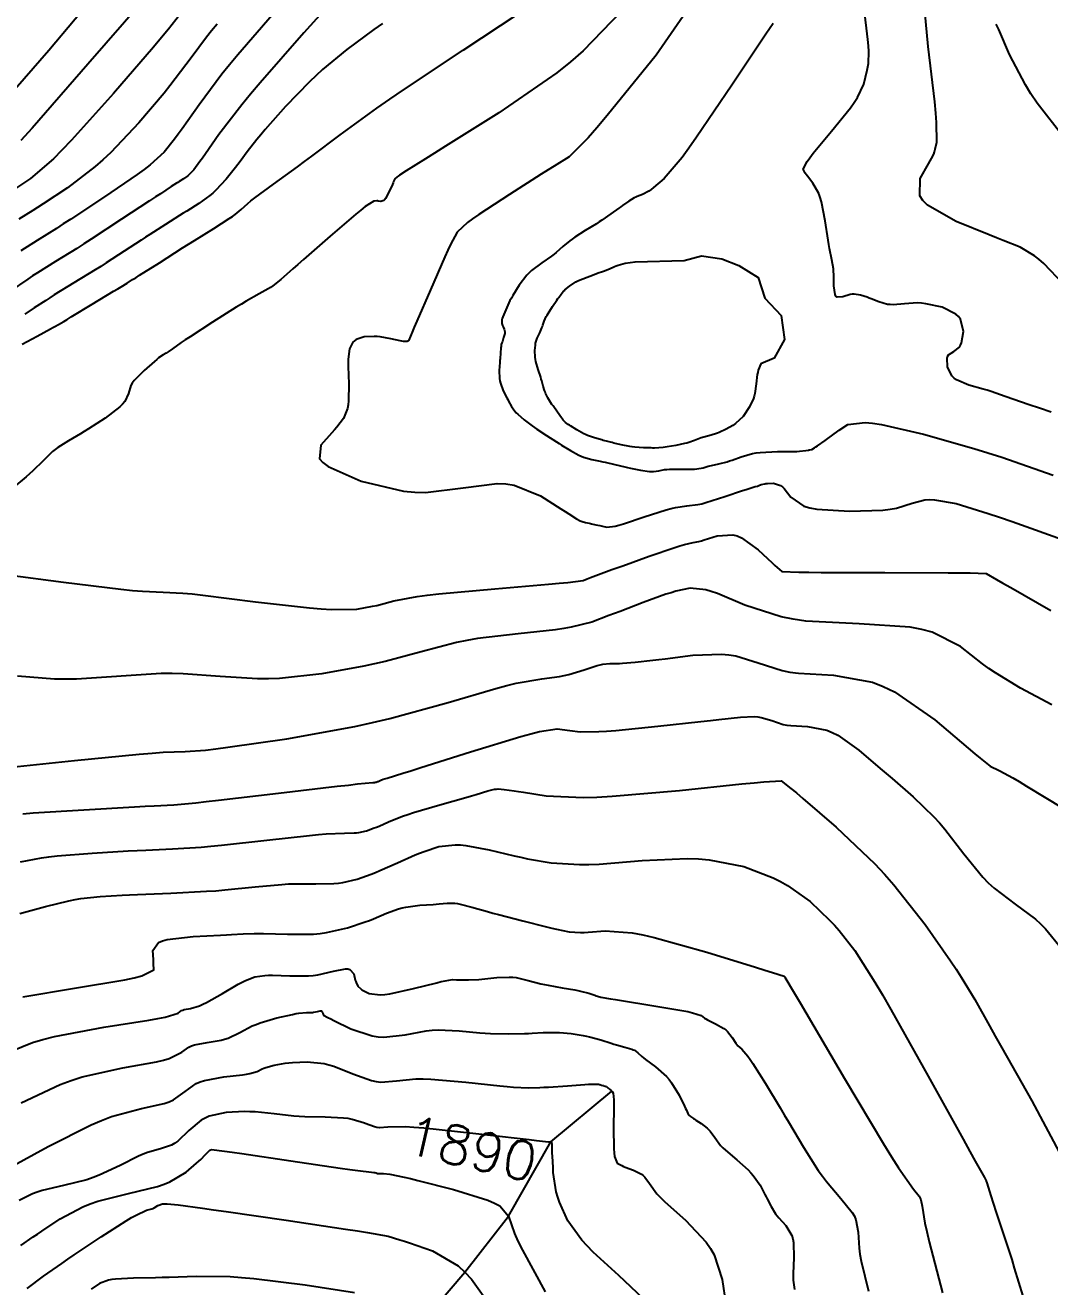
# Model space of a CAD drawing. Header units: metres. Extents: x 837117 to 838479, y 1189012 to 1191015.
# Drawn here: x 838145.3 to 838246.1, y 1189309.5 to 1189433.7 of the extents above; entities that cross this region are included whole.
import ezdxf

# ---------------------------------------------------------------- set-up
doc = ezdxf.new("R2010")
doc.units = ezdxf.units.M
doc.header["$LTSCALE"] = 0.3
for name, color, linetype in [('COTAS 10', 1, 'Continuous'), ('COTAS INT', 252, 'Continuous'), ('DRENAJE', 5, 'Continuous')]:
    doc.layers.add(name, color=color, linetype=linetype)
doc.styles.get("Standard").update_dxf_attribs({"font": 'simplex.shx'})

msp = doc.modelspace()

# ---------------------------------------------------------------- linework, layer by layer
at = {"layer": 'COTAS 10'}
for points in [[(838203.94, 1189435.06), (838200.22, 1189431.18), (838198.96, 1189430.1), (838197.61, 1189429.01), (838191.9, 1189425.06), (838186.65, 1189421.78), (838185.58, 1189421.11), (838184.67, 1189420.54), (838182.79, 1189419.36), (838182.14, 1189418.94), (838182.01, 1189418.84), (838181.9, 1189418.76), (838181.68, 1189418.56), (838181.54, 1189418.29), (838181.49, 1189418.17), (838181.42, 1189418.02), (838181.11, 1189417.31), (838180.76, 1189416.64), (838180.67, 1189416.52), (838180.58, 1189416.43), (838180.3, 1189416.32), (838180.03, 1189416.38), (838179.95, 1189416.39), (838179.88, 1189416.39), (838179.59, 1189416.38), (838178.75, 1189415.83), (838178.33, 1189415.49), (838177.82, 1189415.08), (838175.29, 1189412.91), (838172.67, 1189410.62), (838172.11, 1189410.13), (838171.62, 1189409.7), (838170.43, 1189408.64), (838169.66, 1189408.03), (838169.43, 1189407.87), (838169.2, 1189407.72), (838168.31, 1189407.23), (838167.04, 1189406.52), (838166.57, 1189406.24), (838166.05, 1189405.92), (838163.72, 1189404.46), (838161.5, 1189403.01), (838161.03, 1189402.71), (838160.64, 1189402.44), (838159.76, 1189401.83), (838159.36, 1189401.53), (838159.25, 1189401.46), (838159.16, 1189401.4), (838158.86, 1189401.23), (838158.41, 1189400.93), (838158.22, 1189400.77), (838158, 1189400.59), (838156.98, 1189399.7), (838156.01, 1189398.7), (838155.82, 1189398.45), (838155.67, 1189398.21), (838155.43, 1189397.44), (838155.07, 1189396.64), (838154.85, 1189396.39), (838154.58, 1189396.11), (838153.14, 1189395), (838151.49, 1189393.93), (838151.09, 1189393.67), (838150.71, 1189393.44), (838149.52, 1189392.76), (838148.5, 1189392.12), (838148.23, 1189391.92), (838147.96, 1189391.7), (838147.04, 1189390.81), (838146.03, 1189389.8), (838145.71, 1189389.51), (838145.37, 1189389.21), (838144.02, 1189388.1)], [(838164.16, 1189433.81), (838163.62, 1189433.15), (838163.12, 1189432.53), (838161.61, 1189430.5), (838160.05, 1189428.41), (838159.52, 1189427.73), (838158.94, 1189427.01), (838156.46, 1189424.08), (838153.69, 1189421.16), (838152.93, 1189420.44), (838152.17, 1189419.77), (838149.44, 1189417.69), (838147.04, 1189416.12), (838146.5, 1189415.76), (838146.01, 1189415.45), (838144.66, 1189414.6)], [(838247.56, 1189422.6), (838244.91, 1189426.03), (838244.3, 1189426.93), (838243.75, 1189427.81), (838242.19, 1189430.8), (838241.12, 1189433.26), (838240.87, 1189433.8)], [(838143.57, 1189379.58), (838149.05, 1189378.86), (838154.69, 1189378.17), (838155.84, 1189378.04), (838156.82, 1189377.95), (838158.87, 1189377.85), (838160.8, 1189377.76), (838161.7, 1189377.68), (838162.77, 1189377.56), (838167.94, 1189376.92), (838173.26, 1189376.32), (838174.41, 1189376.22), (838175.43, 1189376.16), (838177.94, 1189376.2), (838179.48, 1189376.48), (838179.88, 1189376.56), (838180.27, 1189376.66), (838181.58, 1189377.02), (838183.86, 1189377.43), (838184.86, 1189377.56), (838186.01, 1189377.69), (838191.5, 1189378.2), (838196.81, 1189378.65), (838197.84, 1189378.74), (838198.7, 1189378.82), (838200.21, 1189379.02), (838200.61, 1189379.17), (838200.77, 1189379.23), (838200.94, 1189379.29), (838201.71, 1189379.59), (838203.02, 1189380.08), (838203.53, 1189380.26), (838204.11, 1189380.47), (838206.72, 1189381.4), (838209.23, 1189382.26), (838209.74, 1189382.43), (838210.17, 1189382.56), (838211.04, 1189382.76), (838211.61, 1189382.85), (838211.85, 1189382.92), (838212.12, 1189383), (838213.4, 1189383.41), (838214.93, 1189383.52), (838215.37, 1189383.4), (838215.81, 1189383.22), (838217.44, 1189382.04), (838218.81, 1189380.75), (838219.08, 1189380.49), (838219.31, 1189380.28), (838219.78, 1189379.9), (838221.44, 1189379.84), (838222.42, 1189379.82), (838223.63, 1189379.81), (838229.9, 1189379.8), (838236.15, 1189379.78), (838237.35, 1189379.78), (838238.32, 1189379.77), (838239.9, 1189379.71), (838240.92, 1189379.11), (838241.54, 1189378.75), (838242.3, 1189378.32), (838246.24, 1189376.06)], [(838144.73, 1189346.2), (838147.26, 1189346.89), (838149.58, 1189347.46), (838150.18, 1189347.58), (838150.75, 1189347.68), (838152.66, 1189347.9), (838154.81, 1189348.01), (838155.54, 1189348.04), (838156.32, 1189348.08), (838159.62, 1189348.22), (838163.12, 1189348.4), (838164.03, 1189348.46), (838164.92, 1189348.53), (838167.9, 1189348.83), (838170.53, 1189349.08), (838171.19, 1189349.12), (838171.83, 1189349.15), (838173.89, 1189349.15), (838175.66, 1189349.17), (838176.11, 1189349.21), (838176.54, 1189349.26), (838177.95, 1189349.58), (838179.34, 1189350.08), (838179.76, 1189350.25), (838180.2, 1189350.44), (838181.92, 1189351.21), (838183.66, 1189351.98), (838184.11, 1189352.16), (838184.54, 1189352.32), (838186.01, 1189352.8), (838187.6, 1189352.99), (838188.12, 1189352.97), (838188.67, 1189352.92), (838190.94, 1189352.48), (838193.4, 1189351.89), (838194.07, 1189351.75), (838194.73, 1189351.61), (838197.06, 1189351.21), (838199.84, 1189351.03), (838200.77, 1189351.04), (838201.78, 1189351.07), (838206.03, 1189351.42), (838210.44, 1189351.64), (838211.55, 1189351.6), (838212.61, 1189351.51), (838216.03, 1189350.84), (838218.93, 1189349.73), (838219.65, 1189349.36), (838220.34, 1189348.98), (838222.57, 1189347.38), (838224.47, 1189345.57), (838224.95, 1189345.06), (838225.42, 1189344.53), (838226.96, 1189342.57), (838228.94, 1189339.45), (838229.68, 1189338.19), (838230.5, 1189336.76), (838234.19, 1189330.2), (838237.62, 1189323.99), (838238.28, 1189322.79), (838238.82, 1189321.82), (838239.72, 1189320.2), (838239.8, 1189320.07), (838239.82, 1189320.04), (838239.83, 1189320.02), (838239.86, 1189319.98), (838239.87, 1189319.97), (838239.87, 1189319.96), (838239.87, 1189319.96), (838239.87, 1189319.95), (838239.88, 1189319.9), (838239.89, 1189319.88), (838239.9, 1189319.85), (838239.94, 1189319.7), (838240.34, 1189318.42), (838240.59, 1189317.68), (838240.88, 1189316.78), (838242.4, 1189312.13), (838242.66, 1189311.28), (838243.92, 1189307.15)], [(838206.11, 1189308.3), (838203.72, 1189310.55), (838201.18, 1189312.87), (838200.61, 1189313.47), (838200.09, 1189314.05), (838198.71, 1189315.96), (838197.87, 1189317.78), (838197.71, 1189318.29), (838197.56, 1189318.81), (838197.27, 1189320.71), (838197.25, 1189321.19), (838197.19, 1189322.3), (838197.17, 1189322.62), (838197.16, 1189322.89), (838197.15, 1189323.45), (838197.14, 1189323.62), (838197.13, 1189323.66), (838197.11, 1189323.68), (838197.01, 1189323.72), (838196.89, 1189323.71), (838196.87, 1189323.71), (838196.84, 1189323.71), (838196.78, 1189323.71), (838195.61, 1189323.84), (838194.89, 1189323.92), (838194, 1189324.02), (838189.33, 1189324.56), (838184.53, 1189325.06), (838183.54, 1189325.14), (838182.71, 1189325.2), (838180.97, 1189325.17), (838180.16, 1189325.1), (838179.91, 1189325.14), (838179.66, 1189325.19), (838178.75, 1189325.52), (838178.69, 1189325.55), (838177.47, 1189325.94), (838177.06, 1189326.01), (838176.62, 1189326.07), (838174.8, 1189326.15), (838172.8, 1189326.18), (838172.25, 1189326.21), (838171.71, 1189326.25), (838169.79, 1189326.47), (838167.91, 1189326.67), (838167.39, 1189326.69), (838166.88, 1189326.7), (838165.06, 1189326.62), (838163.4, 1189326.25), (838162.99, 1189326.07), (838162.6, 1189325.86), (838161.38, 1189324.83), (838160.29, 1189323.8), (838159.99, 1189323.59), (838159.69, 1189323.41), (838158.59, 1189323.03), (838157.31, 1189322.69), (838156.89, 1189322.52), (838156.44, 1189322.33), (838154.62, 1189321.41), (838152.55, 1189320.44), (838151.95, 1189320.21), (838151.34, 1189320), (838149.05, 1189319.42), (838146.94, 1189318.92), (838146.45, 1189318.76), (838145.99, 1189318.6), (838144.67, 1189317.94)]]:
    msp.add_lwpolyline(points, dxfattribs=at)
at = {"layer": 'COTAS INT'}
for points in [[(838212.41, 1189438.05), (838207.41, 1189430.74), (838202.56, 1189424.79), (838201.56, 1189423.6), (838200.7, 1189422.62), (838198.82, 1189420.74), (838197.36, 1189419.82), (838196.77, 1189419.44), (838196.09, 1189419.02), (838192.96, 1189417.04), (838189.93, 1189415.06), (838189.32, 1189414.63), (838188.81, 1189414.26), (838187.79, 1189413.33), (838187.16, 1189412.1), (838186.9, 1189411.54), (838186.59, 1189410.87), (838185.18, 1189407.65), (838183.84, 1189404.54), (838183.58, 1189403.95), (838183.38, 1189403.47), (838183.06, 1189402.68), (838183.04, 1189402.64), (838183.02, 1189402.63), (838183, 1189402.61), (838182.87, 1189402.56), (838182.53, 1189402.56), (838182.37, 1189402.58), (838182.19, 1189402.62), (838181.27, 1189402.82), (838180.21, 1189403.01), (838179.92, 1189403.03), (838179.64, 1189403.04), (838178.65, 1189403), (838177.85, 1189402.74), (838177.68, 1189402.62), (838177.54, 1189402.49), (838177.2, 1189401.83), (838177.08, 1189400.82), (838177.07, 1189400.46), (838177.06, 1189400.07), (838177.13, 1189398.38), (838177.12, 1189396.69), (838177.08, 1189396.31), (838177.01, 1189395.96), (838176.6, 1189394.98), (838175.94, 1189394.12), (838175.71, 1189393.84), (838175.45, 1189393.55), (838174.38, 1189392.35), (838174.25, 1189391), (838174.59, 1189390.62), (838175.11, 1189390.23), (838178.34, 1189388.8), (838182.51, 1189387.81), (838183.62, 1189387.7), (838184.7, 1189387.66), (838188.41, 1189388.12), (838191.75, 1189388.56), (838192.59, 1189388.52), (838193.4, 1189388.4), (838196.02, 1189387.34), (838198.02, 1189386.06), (838198.44, 1189385.8), (838198.79, 1189385.57), (838199.55, 1189385.09), (838199.91, 1189384.9), (838200, 1189384.86), (838200.1, 1189384.82), (838200.45, 1189384.72), (838200.81, 1189384.64), (838200.92, 1189384.62), (838201.03, 1189384.6), (838201.44, 1189384.5), (838201.86, 1189384.41), (838201.98, 1189384.38), (838202.1, 1189384.35), (838202.53, 1189384.27), (838203.36, 1189384.37), (838203.73, 1189384.47), (838204.17, 1189384.59), (838206.23, 1189385.28), (838208.38, 1189385.97), (838208.86, 1189386.1), (838209.29, 1189386.21), (838210.43, 1189386.36), (838211.49, 1189386.49), (838211.88, 1189386.57), (838212.3, 1189386.68), (838214.16, 1189387.27), (838215.9, 1189387.86), (838216.25, 1189387.98), (838216.54, 1189388.08), (838217.13, 1189388.26), (838217.36, 1189388.31), (838217.43, 1189388.33), (838217.5, 1189388.36), (838217.75, 1189388.45), (838218.09, 1189388.54), (838218.21, 1189388.56), (838218.35, 1189388.57), (838218.95, 1189388.59), (838219.64, 1189388.38), (838219.82, 1189388.25), (838220.01, 1189388.08), (838220.67, 1189387.21), (838221.95, 1189386.34), (838222.53, 1189386.18), (838223.2, 1189386.04), (838226.42, 1189385.83), (838229.71, 1189385.95), (838230.43, 1189386.02), (838231.05, 1189386.12), (838232.59, 1189386.61), (838233.85, 1189386.97), (838234.29, 1189386.99), (838234.79, 1189386.97), (838236.92, 1189386.58), (838240.07, 1189385.62), (838241.2, 1189385.25), (838242.44, 1189384.82), (838247.87, 1189382.88)], [(838247.5, 1189408.2), (838245.55, 1189410.22), (838245.08, 1189410.64), (838244.63, 1189411), (838243.25, 1189411.83), (838241.55, 1189412.49), (838240.9, 1189412.75), (838240.18, 1189413.04), (838236.93, 1189414.38), (838234.1, 1189415.97), (838233.65, 1189416.43), (838233.34, 1189416.89), (838233.4, 1189418.61), (838234.21, 1189420.05), (838234.37, 1189420.33), (838234.5, 1189420.57), (838234.73, 1189421), (838234.81, 1189421.24), (838234.84, 1189421.36), (838234.87, 1189421.5), (838235.03, 1189422.17), (838235.01, 1189424.11), (838234.94, 1189425.05), (838234.83, 1189426.16), (838234.18, 1189431.61), (838233.57, 1189437.98)], [(838152.77, 1189437.4), (838147.61, 1189431.22), (838142.72, 1189425.61)], [(838176.78, 1189437.46), (838172.72, 1189432.93), (838168.41, 1189428.03), (838167.45, 1189426.9), (838166.59, 1189425.86), (838164.35, 1189422.94), (838163.01, 1189421.02), (838162.73, 1189420.61), (838162.47, 1189420.26), (838161.87, 1189419.46), (838161.49, 1189419.05), (838161.38, 1189418.95), (838161.27, 1189418.86), (838160.87, 1189418.57), (838160.44, 1189418.3), (838160.31, 1189418.22), (838160.17, 1189418.14), (838159.66, 1189417.81), (838158.58, 1189417.1), (838158.09, 1189416.78), (838157.51, 1189416.4), (838154.76, 1189414.58), (838151.77, 1189412.62), (838151.04, 1189412.15), (838150.36, 1189411.71), (838148.27, 1189410.41), (838146.49, 1189409.31), (838146, 1189409), (838145.52, 1189408.68), (838143.8, 1189407.51)], [(838160.82, 1189435.14), (838159.38, 1189433.31), (838158.69, 1189432.5), (838157.89, 1189431.54), (838153.96, 1189426.97), (838149.82, 1189422.36), (838148.89, 1189421.39), (838148.05, 1189420.54), (838145.78, 1189418.59), (838144.31, 1189417.62)], [(838156.84, 1189436.07), (838151.45, 1189429.86), (838145.95, 1189423.57), (838144.84, 1189422.33)], [(838246.29, 1189395.58), (838245.13, 1189395.97), (838244.12, 1189396.31), (838241.75, 1189397.14), (838240.37, 1189397.61), (838239.98, 1189397.74), (838239.59, 1189397.86), (838238.17, 1189398.26), (838236.97, 1189398.76), (838236.73, 1189398.95), (838236.52, 1189399.15), (838236.07, 1189400.04), (838236.04, 1189400.9), (838236.09, 1189401.07), (838236.17, 1189401.23), (838236.69, 1189401.57), (838237.25, 1189401.98), (838237.36, 1189402.18), (838237.46, 1189402.41), (838237.64, 1189403.54), (838237.35, 1189404.74), (838237.15, 1189405.01), (838236.89, 1189405.25), (838235.54, 1189405.92), (838233.94, 1189406.27), (838233.53, 1189406.32), (838233.13, 1189406.35), (838231.84, 1189406.27), (838230.73, 1189406.17), (838230.45, 1189406.18), (838230.18, 1189406.2), (838229.31, 1189406.44), (838228.56, 1189406.75), (838228.37, 1189406.83), (838228.17, 1189406.9), (838227.52, 1189407.12), (838226.88, 1189407.21), (838226.7, 1189407.2), (838226.51, 1189407.18), (838225.79, 1189406.95), (838225.21, 1189406.92), (838225.1, 1189407.02), (838225.01, 1189407.16), (838224.9, 1189408.04), (838224.89, 1189409.14), (838224.87, 1189409.43), (838224.85, 1189409.7), (838224.69, 1189410.6), (838224.47, 1189411.7), (838224.4, 1189412.09), (838224.32, 1189412.53), (838224.04, 1189414.42), (838223.67, 1189416.31), (838223.54, 1189416.73), (838223.4, 1189417.11), (838222.82, 1189418.15), (838222.28, 1189418.83), (838222.17, 1189418.98), (838222.08, 1189419.12), (838221.88, 1189419.52), (838222.25, 1189420.28), (838222.52, 1189420.65), (838222.85, 1189421.09), (838224.66, 1189423.26), (838226.53, 1189425.57), (838226.9, 1189426.1), (838227.22, 1189426.58), (838227.85, 1189427.9), (838228.16, 1189429.26), (838228.31, 1189429.93), (838228.33, 1189431.11), (838228.29, 1189431.65), (838228.23, 1189432.28), (838227.88, 1189435.34)], [(838169.58, 1189434.68), (838166.2, 1189430.79), (838165.39, 1189429.81), (838164.64, 1189428.88), (838162.4, 1189425.87), (838160.73, 1189423.5), (838160.34, 1189422.97), (838159.98, 1189422.49), (838158.96, 1189421.2), (838157.57, 1189419.95), (838156.97, 1189419.5), (838156.29, 1189419), (838153.09, 1189416.79), (838149.77, 1189414.61), (838149.02, 1189414.12), (838148.34, 1189413.68), (838146.46, 1189412.51), (838144.83, 1189411.48)], [(838144.97, 1189402.29), (838146.46, 1189403.08), (838147.75, 1189403.78), (838148, 1189403.91), (838148.2, 1189404.02), (838148.54, 1189404.21), (838149.07, 1189404.53), (838149.39, 1189404.73), (838149.79, 1189404.97), (838151.88, 1189406.23), (838153.98, 1189407.49), (838154.38, 1189407.74), (838154.72, 1189407.94), (838155.3, 1189408.29), (838155.84, 1189408.64), (838156.15, 1189408.83), (838156.53, 1189409.08), (838158.48, 1189410.31), (838160.77, 1189411.76), (838161.36, 1189412.13), (838161.93, 1189412.49), (838163.85, 1189413.69), (838165.35, 1189414.65), (838165.67, 1189414.86), (838165.93, 1189415.05), (838166.52, 1189415.55), (838167.19, 1189416.14), (838167.5, 1189416.39), (838167.88, 1189416.68), (838169.72, 1189418.03), (838172.07, 1189419.75), (838172.77, 1189420.27), (838173.49, 1189420.8), (838176.27, 1189422.9), (838179.91, 1189425.53), (838181.16, 1189426.4), (838182.53, 1189427.34), (838188.38, 1189431.25), (838193.91, 1189434.88)], [(838180.45, 1189433.85), (838179.61, 1189433.26), (838176.94, 1189431.31), (838174.56, 1189429.34), (838173.91, 1189428.74), (838173.25, 1189428.12), (838170.91, 1189425.68), (838168.91, 1189423.42), (838168.48, 1189422.91), (838168.09, 1189422.45), (838167.14, 1189421.22), (838166.44, 1189420.26), (838166.22, 1189419.98), (838165.99, 1189419.68), (838165.06, 1189418.54), (838164.03, 1189417.44), (838163.74, 1189417.17), (838163.45, 1189416.91), (838162.36, 1189416.13), (838161.19, 1189415.39), (838160.83, 1189415.17), (838160.47, 1189414.95), (838159.07, 1189414.06), (838157.55, 1189413.09), (838157.12, 1189412.81), (838156.68, 1189412.52), (838155.03, 1189411.44), (838153.24, 1189410.28), (838152.71, 1189409.94), (838152.17, 1189409.6), (838150.07, 1189408.32), (838148.14, 1189407.14), (838147.7, 1189406.86), (838147.29, 1189406.6), (838146.17, 1189405.86), (838145.24, 1189405.25)], [(838218.9, 1189433.85), (838218.21, 1189432.83), (838214.85, 1189427.79), (838211.38, 1189422.67), (838210.62, 1189421.6), (838209.94, 1189420.68), (838208.2, 1189418.6), (838207.14, 1189417.7), (838206.9, 1189417.51), (838206.68, 1189417.35), (838206.04, 1189417.03), (838205.53, 1189416.84), (838205.38, 1189416.77), (838205.24, 1189416.7), (838204.7, 1189416.36), (838204.09, 1189415.94), (838203.91, 1189415.81), (838203.71, 1189415.67), (838202.94, 1189415.12), (838202.06, 1189414.5), (838201.79, 1189414.33), (838201.51, 1189414.15), (838200.42, 1189413.48), (838199.38, 1189412.82), (838199.13, 1189412.64), (838198.9, 1189412.47), (838198.22, 1189411.89), (838197.56, 1189411.3), (838197.34, 1189411.14), (838197.1, 1189410.96), (838196.13, 1189410.3), (838195.13, 1189409.55), (838194.88, 1189409.32), (838194.65, 1189409.07), (838193.9, 1189408.1), (838193.29, 1189407.09), (838193.14, 1189406.82), (838193, 1189406.57), (838192.58, 1189405.68), (838192.3, 1189404.96), (838192.25, 1189404.8), (838192.21, 1189404.67), (838192.2, 1189404.33), (838192.27, 1189404.11), (838192.3, 1189404.05), (838192.32, 1189403.99), (838192.42, 1189403.77), (838192.49, 1189403.51), (838192.48, 1189403.42), (838192.48, 1189403.33), (838192.38, 1189402.93), (838192.26, 1189402.55), (838192.23, 1189402.47), (838192.21, 1189402.4), (838192.15, 1189402.24), (838192.12, 1189402.05), (838192.11, 1189401.97), (838192.1, 1189401.88), (838192.07, 1189401.43), (838192.03, 1189400.84), (838192.02, 1189400.66), (838192, 1189400.47), (838191.95, 1189399.7), (838191.97, 1189398.89), (838192.01, 1189398.67), (838192.06, 1189398.46), (838192.34, 1189397.69), (838192.7, 1189397), (838192.78, 1189396.83), (838192.87, 1189396.66), (838193.15, 1189396.15), (838193.49, 1189395.68), (838193.62, 1189395.53), (838193.77, 1189395.39), (838194.4, 1189394.83), (838195.19, 1189394.24), (838195.42, 1189394.07), (838195.66, 1189393.9), (838196.61, 1189393.28), (838197.57, 1189392.66), (838197.83, 1189392.5), (838198.08, 1189392.34), (838198.95, 1189391.8), (838199.78, 1189391.35), (838200.01, 1189391.25), (838200.23, 1189391.16), (838201.05, 1189390.93), (838201.88, 1189390.75), (838202.13, 1189390.7), (838202.38, 1189390.65), (838203.33, 1189390.43), (838204.31, 1189390.2), (838204.59, 1189390.14), (838204.86, 1189390.08), (838205.86, 1189389.89), (838206.74, 1189389.76), (838206.95, 1189389.75), (838207.13, 1189389.75), (838207.65, 1189389.82), (838208.23, 1189389.93), (838208.45, 1189389.95), (838208.7, 1189389.96), (838209.81, 1189389.96), (838210.93, 1189389.96), (838211.18, 1189389.98), (838211.41, 1189390), (838212.01, 1189390.11), (838212.51, 1189390.26), (838212.68, 1189390.3), (838212.85, 1189390.35), (838213.58, 1189390.5), (838214.4, 1189390.71), (838214.63, 1189390.78), (838214.87, 1189390.86), (838215.77, 1189391.2), (838216.87, 1189391.51), (838217.24, 1189391.57), (838217.65, 1189391.62), (838219.33, 1189391.7), (838220.9, 1189391.71), (838221.23, 1189391.72), (838221.51, 1189391.74), (838222.13, 1189391.8), (838222.41, 1189391.86), (838222.47, 1189391.88), (838222.53, 1189391.89), (838222.71, 1189391.92), (838222.99, 1189392.07), (838223.13, 1189392.16), (838223.28, 1189392.26), (838224.02, 1189392.81), (838224.91, 1189393.46), (838225.15, 1189393.63), (838225.4, 1189393.8), (838226.28, 1189394.37), (838227.96, 1189394.56), (838228.7, 1189394.49), (838229.57, 1189394.36), (838233.71, 1189393.43), (838238.67, 1189392.02), (838240.05, 1189391.59), (838241.44, 1189391.15), (838246.49, 1189389.39)], [(838217.74, 1189400.41), (838217.71, 1189400.34), (838217.45, 1189399.72), (838217.4, 1189399.51), (838217.35, 1189399.3), (838217.25, 1189398.38), (838217.12, 1189397.42), (838217.05, 1189397.17), (838216.97, 1189396.93), (838216.57, 1189396.12), (838215.95, 1189395.15), (838215.2, 1189394.47), (838215.07, 1189394.37), (838214.93, 1189394.28), (838214.3, 1189393.92), (838213.6, 1189393.59), (838213.42, 1189393.51), (838213.23, 1189393.44), (838212.58, 1189393.25), (838211.97, 1189393.1), (838211.82, 1189393.05), (838211.67, 1189393), (838211.17, 1189392.8), (838210.6, 1189392.6), (838210.41, 1189392.54), (838210.2, 1189392.49), (838209.32, 1189392.31), (838208.47, 1189392.18), (838208.28, 1189392.15), (838208.1, 1189392.12), (838207.65, 1189392.07), (838207.22, 1189392.05), (838207.07, 1189392.05), (838206.89, 1189392.06), (838206.14, 1189392.08), (838205.28, 1189392.14), (838205.04, 1189392.17), (838204.8, 1189392.21), (838203.95, 1189392.37), (838203.22, 1189392.55), (838203.06, 1189392.59), (838202.91, 1189392.62), (838202.52, 1189392.72), (838202.17, 1189392.81), (838202.04, 1189392.85), (838201.9, 1189392.89), (838201.31, 1189393.05), (838200.64, 1189393.29), (838200.45, 1189393.38), (838200.26, 1189393.47), (838199.57, 1189393.85), (838198.97, 1189394.23), (838198.85, 1189394.31), (838198.74, 1189394.38), (838198.47, 1189394.57), (838198.25, 1189394.81), (838198.17, 1189394.91), (838198.08, 1189395.02), (838197.67, 1189395.58), (838197.24, 1189396.2), (838197.14, 1189396.35), (838197.04, 1189396.51), (838196.74, 1189397.01), (838196.51, 1189397.47), (838196.46, 1189397.59), (838196.41, 1189397.72), (838196.28, 1189398.16), (838196.15, 1189398.68), (838196.09, 1189398.85), (838196.04, 1189399.03), (838195.78, 1189399.79), (838195.56, 1189400.58), (838195.52, 1189400.79), (838195.48, 1189400.99), (838195.46, 1189401.65), (838195.5, 1189402.17), (838195.51, 1189402.27), (838195.52, 1189402.37), (838195.57, 1189402.58), (838195.66, 1189402.78), (838195.69, 1189402.86), (838195.93, 1189403.4), (838196.14, 1189403.9), (838196.19, 1189404.03), (838196.23, 1189404.15), (838196.38, 1189404.55), (838196.58, 1189405), (838196.66, 1189405.15), (838196.75, 1189405.31), (838197.19, 1189405.99), (838197.63, 1189406.62), (838197.73, 1189406.77), (838197.81, 1189406.89), (838198.03, 1189407.22), (838198.24, 1189407.47), (838198.33, 1189407.55), (838198.42, 1189407.64), (838198.87, 1189408.01), (838199.49, 1189408.41), (838199.7, 1189408.51), (838199.92, 1189408.62), (838200.87, 1189408.99), (838201.8, 1189409.33), (838202.02, 1189409.41), (838202.22, 1189409.49), (838202.79, 1189409.72), (838203.31, 1189409.93), (838203.47, 1189409.99), (838203.64, 1189410.05), (838204.33, 1189410.25), (838205.34, 1189410.39), (838210.16, 1189410.52), (838211.85, 1189410.98), (838213.87, 1189410.68), (838215.53, 1189410.03), (838217.43, 1189408.84), (838218.09, 1189406.83), (838219.69, 1189405.11), (838220.02, 1189402.73), (838219.03, 1189400.92), (838217.71, 1189400.34)], [(838246.35, 1189366.78), (838243.26, 1189368.39), (838240.81, 1189369.91), (838240.16, 1189370.35), (838239.53, 1189370.8), (838237.37, 1189372.5), (838234.58, 1189373.91), (838233.56, 1189374.18), (838232.42, 1189374.4), (838227.37, 1189374.74), (838222.13, 1189375.02), (838220.87, 1189375.2), (838219.69, 1189375.42), (838216.11, 1189376.58), (838213.43, 1189377.72), (838212.82, 1189377.92), (838212.27, 1189378.08), (838210.75, 1189378.25), (838209.34, 1189377.95), (838208.86, 1189377.81), (838208.34, 1189377.65), (838206.13, 1189376.85), (838203.85, 1189375.97), (838203.29, 1189375.75), (838202.75, 1189375.55), (838201.06, 1189374.92), (838199.04, 1189374.4), (838198.3, 1189374.27), (838197.47, 1189374.15), (838193.82, 1189373.77), (838189.82, 1189373.29), (838188.77, 1189373.11), (838187.74, 1189372.91), (838184.25, 1189372), (838180.73, 1189371.03), (838179.68, 1189370.79), (838178.61, 1189370.56), (838174.48, 1189369.82), (838170.32, 1189369.37), (838169.22, 1189369.32), (838168.15, 1189369.31), (838164.48, 1189369.55), (838160.82, 1189369.83), (838159.75, 1189369.85), (838158.65, 1189369.84), (838150.34, 1189369.3), (838149.25, 1189369.28), (838148.17, 1189369.3), (838144.5, 1189369.58)], [(838143.9, 1189360.64), (838150.13, 1189361.29), (838156.5, 1189361.91), (838157.79, 1189362.02), (838158.87, 1189362.1), (838161.02, 1189362.18), (838163.04, 1189362.3), (838164.03, 1189362.42), (838165.21, 1189362.58), (838171.02, 1189363.43), (838177.74, 1189364.64), (838179.48, 1189365.02), (838181.18, 1189365.41), (838186.91, 1189366.99), (838191.62, 1189368.38), (838192.68, 1189368.66), (838193.62, 1189368.89), (838196.14, 1189369.34), (838197.89, 1189369.56), (838198.34, 1189369.65), (838198.79, 1189369.76), (838200.32, 1189370.22), (838201.59, 1189370.65), (838201.88, 1189370.72), (838202.14, 1189370.78), (838202.84, 1189370.84), (838203.54, 1189370.83), (838203.8, 1189370.84), (838204.08, 1189370.86), (838205.32, 1189370.97), (838207.06, 1189371.17), (838207.65, 1189371.24), (838208.29, 1189371.31), (838211.01, 1189371.64), (838213.84, 1189371.75), (838214.55, 1189371.68), (838215.24, 1189371.58), (838217.44, 1189370.89), (838219.8, 1189370.13), (838220.57, 1189369.99), (838221.4, 1189369.87), (838224.84, 1189369.68), (838228.68, 1189369.01), (838229.76, 1189368.58), (838230.85, 1189368.06), (838234.84, 1189365.29), (838238.13, 1189362.49), (838238.78, 1189361.95), (838239.31, 1189361.5), (838240.28, 1189360.73), (838240.56, 1189360.58), (838240.66, 1189360.54), (838240.77, 1189360.49), (838241.23, 1189360.28), (838242.51, 1189359.57), (838243.13, 1189359.21), (838243.87, 1189358.76), (838247.5, 1189356.55)], [(838145.05, 1189356.04), (838146.07, 1189356.12), (838151.04, 1189356.44), (838156.04, 1189356.73), (838157.07, 1189356.78), (838157.96, 1189356.83), (838159.9, 1189356.93), (838162.06, 1189357.12), (838163.09, 1189357.24), (838164.3, 1189357.37), (838170.22, 1189358.06), (838175.98, 1189358.74), (838177.09, 1189358.86), (838177.99, 1189358.97), (838179.51, 1189359.13), (838179.65, 1189359.13), (838179.69, 1189359.13), (838179.72, 1189359.14), (838179.83, 1189359.16), (838179.95, 1189359.2), (838179.98, 1189359.22), (838180.02, 1189359.23), (838180.16, 1189359.29), (838180.36, 1189359.37), (838180.44, 1189359.4), (838180.52, 1189359.43), (838180.91, 1189359.54), (838182.44, 1189360.02), (838183.25, 1189360.27), (838184.22, 1189360.58), (838189.12, 1189362.13), (838194.07, 1189363.63), (838195.07, 1189363.91), (838195.92, 1189364.13), (838197.64, 1189364.41), (838198.4, 1189364.29), (838198.64, 1189364.26), (838198.9, 1189364.23), (838199.91, 1189364.12), (838201.74, 1189364.13), (838202.52, 1189364.18), (838203.41, 1189364.25), (838207.57, 1189364.66), (838211.81, 1189365.12), (838212.74, 1189365.22), (838213.57, 1189365.31), (838215.7, 1189365.56), (838217.06, 1189365.61), (838217.4, 1189365.58), (838217.72, 1189365.53), (838218.78, 1189365.21), (838219.9, 1189364.84), (838220.27, 1189364.77), (838220.67, 1189364.72), (838222.31, 1189364.63), (838224.19, 1189364.27), (838224.73, 1189364.05), (838225.28, 1189363.77), (838227.34, 1189362.31), (838229.46, 1189360.5), (838230.04, 1189360), (838230.62, 1189359.5), (838232.71, 1189357.69), (838234.74, 1189355.73), (838235.29, 1189355.13), (838235.82, 1189354.51), (838237.69, 1189352.1), (838239.56, 1189349.78), (838240.1, 1189349.22), (838240.66, 1189348.71), (838242.73, 1189347.14), (838244.73, 1189345.66), (838245.24, 1189345.2), (838245.73, 1189344.71), (838247.33, 1189342.73)], [(838144.81, 1189351.3), (838146.88, 1189351.71), (838147.61, 1189351.81), (838148.41, 1189351.9), (838151.85, 1189352.17), (838155.42, 1189352.37), (838156.31, 1189352.41), (838157.14, 1189352.46), (838159.76, 1189352.57), (838162.59, 1189352.76), (838163.56, 1189352.85), (838164.61, 1189352.95), (838169.06, 1189353.44), (838173.25, 1189353.91), (838174.14, 1189353.99), (838174.91, 1189354.06), (838176.7, 1189354.14), (838177.66, 1189354.15), (838177.9, 1189354.17), (838178.13, 1189354.2), (838178.89, 1189354.37), (838179.64, 1189354.64), (838179.87, 1189354.73), (838180.11, 1189354.83), (838181.04, 1189355.25), (838182.42, 1189355.79), (838182.94, 1189355.97), (838183.52, 1189356.15), (838186.11, 1189356.93), (838188.65, 1189357.65), (838189.2, 1189357.81), (838189.67, 1189357.95), (838190.81, 1189358.29), (838191.48, 1189358.45), (838191.66, 1189358.47), (838191.83, 1189358.48), (838192.43, 1189358.44), (838193.42, 1189358.28), (838193.84, 1189358.22), (838194.32, 1189358.15), (838196.58, 1189357.8), (838200.22, 1189357.64), (838201.57, 1189357.68), (838203.06, 1189357.76), (838209.69, 1189358.33), (838215.84, 1189358.98), (838217.03, 1189359.09), (838218.01, 1189359.18), (838219.69, 1189359.28), (838220.67, 1189358.54), (838221.2, 1189358.09), (838221.85, 1189357.55), (838225.13, 1189354.72), (838228.91, 1189351.12), (838229.88, 1189350.09), (838230.81, 1189349.04), (838233.88, 1189345.13), (838236.36, 1189341.55), (838236.92, 1189340.72), (838237.42, 1189339.95), (838238.76, 1189337.75), (838240.21, 1189335.14), (838240.78, 1189334.12), (838241.43, 1189332.97), (838244.38, 1189327.75), (838247.34, 1189322.22)], [(838145.03, 1189338.02), (838150.14, 1189338.85), (838155.07, 1189339.68), (838156.01, 1189339.88), (838156.76, 1189340.07), (838157.95, 1189340.67), (838157.92, 1189341.28), (838157.91, 1189341.48), (838157.9, 1189341.69), (838157.84, 1189342.56), (838158.4, 1189343.36), (838158.78, 1189343.52), (838159.26, 1189343.66), (838161.82, 1189343.95), (838164.51, 1189344.07), (838165.08, 1189344.1), (838165.58, 1189344.13), (838166.73, 1189344.22), (838167.8, 1189344.26), (838168.24, 1189344.25), (838168.74, 1189344.25), (838171.09, 1189344.17), (838173.67, 1189344.19), (838174.32, 1189344.25), (838174.95, 1189344.33), (838177, 1189344.79), (838178.74, 1189345.38), (838179.16, 1189345.54), (838179.57, 1189345.7), (838180.84, 1189346.24), (838182.03, 1189346.68), (838182.38, 1189346.77), (838182.74, 1189346.85), (838184.14, 1189347.02), (838185.44, 1189347.11), (838185.74, 1189347.13), (838186.02, 1189347.16), (838186.82, 1189347.24), (838187.57, 1189347.23), (838187.83, 1189347.19), (838188.1, 1189347.14), (838189.24, 1189346.85), (838190.79, 1189346.41), (838191.31, 1189346.26), (838191.88, 1189346.11), (838194.27, 1189345.48), (838196.6, 1189344.89), (838197.12, 1189344.77), (838197.59, 1189344.66), (838198.84, 1189344.42), (838199.94, 1189344.34), (838200.31, 1189344.35), (838200.7, 1189344.36), (838202.38, 1189344.5), (838205.04, 1189344.3), (838206.07, 1189344.1), (838207.21, 1189343.84), (838212.38, 1189342.4), (838217.18, 1189340.92), (838218.1, 1189340.63), (838218.84, 1189340.4), (838220.01, 1189340.04), (838220.03, 1189340.02), (838220.04, 1189340.01), (838220.04, 1189340), (838220.05, 1189339.99), (838220.05, 1189339.98), (838220.07, 1189339.95), (838220.98, 1189338.4), (838221.56, 1189337.43), (838225.95, 1189329.95), (838229.78, 1189323.54), (838230.57, 1189322.25), (838231.25, 1189321.18), (838232.72, 1189319.07), (838233.29, 1189318.36), (838233.39, 1189318.18), (838233.47, 1189318), (838233.57, 1189317.4), (838233.85, 1189315.73), (838234.04, 1189314.89), (838234.29, 1189313.88), (838235.59, 1189308.84)], [(838143.01, 1189332.31), (838145.98, 1189333.52), (838147.02, 1189333.82), (838148.15, 1189334.1), (838153.01, 1189335.01), (838157.46, 1189335.71), (838158.33, 1189335.87), (838159.05, 1189336.01), (838160.33, 1189336.41), (838160.67, 1189336.66), (838160.79, 1189336.71), (838160.93, 1189336.76), (838161.54, 1189336.86), (838162.44, 1189337.13), (838162.77, 1189337.28), (838163.12, 1189337.45), (838164.69, 1189338.35), (838166.25, 1189339.27), (838166.62, 1189339.46), (838166.95, 1189339.63), (838167.89, 1189339.99), (838168.86, 1189340.11), (838169.22, 1189340.13), (838169.61, 1189340.13), (838171.32, 1189340.07), (838173.17, 1189340.07), (838173.64, 1189340.11), (838174.1, 1189340.17), (838175.62, 1189340.52), (838176.8, 1189340.76), (838177.03, 1189340.75), (838177.23, 1189340.71), (838177.62, 1189340.26), (838177.77, 1189339.66), (838177.81, 1189339.53), (838177.86, 1189339.41), (838178.03, 1189339.07), (838178.31, 1189338.79), (838178.43, 1189338.71), (838178.55, 1189338.63), (838179.13, 1189338.32), (838180.22, 1189338.2), (838180.67, 1189338.24), (838181.17, 1189338.31), (838183.52, 1189338.82), (838185.79, 1189339.4), (838186.24, 1189339.51), (838186.62, 1189339.59), (838187.36, 1189339.71), (838187.74, 1189339.69), (838187.9, 1189339.69), (838188.07, 1189339.69), (838188.91, 1189339.69), (838189.93, 1189339.73), (838190.23, 1189339.75), (838190.54, 1189339.77), (838191.71, 1189339.9), (838192.93, 1189339.95), (838193.27, 1189339.93), (838193.6, 1189339.9), (838194.81, 1189339.63), (838196.05, 1189339.3), (838196.4, 1189339.22), (838196.76, 1189339.14), (838198.13, 1189338.91), (838199.38, 1189338.7), (838199.68, 1189338.64), (838199.96, 1189338.58), (838200.77, 1189338.36), (838201.36, 1189338.17), (838201.5, 1189338.12), (838201.62, 1189338.08), (838201.96, 1189337.99), (838202.89, 1189337.82), (838203.38, 1189337.74), (838203.97, 1189337.65), (838206.96, 1189337.17), (838209.92, 1189336.66), (838210.5, 1189336.55), (838210.98, 1189336.44), (838211.82, 1189336.17), (838212.14, 1189335.92), (838212.29, 1189335.83), (838212.45, 1189335.74), (838213.24, 1189335.36), (838214.06, 1189334.9), (838214.25, 1189334.75), (838214.41, 1189334.6), (838214.87, 1189334), (838215.23, 1189333.43), (838215.33, 1189333.3), (838215.43, 1189333.18), (838215.82, 1189332.85), (838216.42, 1189332.18), (838216.65, 1189331.85), (838216.92, 1189331.45), (838218.16, 1189329.47), (838219.61, 1189327.06), (838220.01, 1189326.38), (838220.42, 1189325.7), (838221.89, 1189323.21), (838223.35, 1189320.9), (838223.76, 1189320.34), (838224.16, 1189319.81), (838225.58, 1189318.15), (838226.7, 1189316.76), (838226.91, 1189316.4), (838227.07, 1189316.04), (838227.27, 1189314.84), (838227.37, 1189313.25), (838227.46, 1189312.65), (838227.59, 1189311.99), (838228.31, 1189309.01)], [(838144.87, 1189327.57), (838148.72, 1189329.38), (838149.81, 1189329.78), (838150.89, 1189330.13), (838154.87, 1189331.01), (838158.21, 1189331.61), (838158.89, 1189331.78), (838159.46, 1189331.94), (838160.68, 1189332.55), (838161.38, 1189333.06), (838161.64, 1189333.18), (838161.93, 1189333.27), (838163.19, 1189333.5), (838164.56, 1189333.73), (838164.91, 1189333.83), (838165.25, 1189333.95), (838166.4, 1189334.51), (838167.61, 1189335.14), (838168, 1189335.29), (838168.41, 1189335.44), (838170.06, 1189335.93), (838171.6, 1189336.28), (838171.94, 1189336.35), (838172.23, 1189336.4), (838172.97, 1189336.46), (838173.43, 1189336.46), (838173.55, 1189336.47), (838173.66, 1189336.49), (838174.04, 1189336.57), (838174.33, 1189336.63), (838174.39, 1189336.63), (838174.44, 1189336.62), (838174.54, 1189336.51), (838174.57, 1189336.36), (838174.58, 1189336.33), (838174.6, 1189336.3), (838174.64, 1189336.21), (838175.08, 1189335.96), (838175.35, 1189335.83), (838175.67, 1189335.67), (838177.35, 1189334.85), (838179.43, 1189334.15), (838180.01, 1189334.07), (838180.58, 1189334.03), (838182.67, 1189334.27), (838184.76, 1189334.67), (838185.34, 1189334.72), (838185.92, 1189334.75), (838188.01, 1189334.66), (838190.03, 1189334.47), (838190.57, 1189334.44), (838191.09, 1189334.41), (838192.88, 1189334.37), (838194.44, 1189334.4), (838194.82, 1189334.41), (838195.18, 1189334.42), (838196.27, 1189334.48), (838197.27, 1189334.51), (838197.56, 1189334.5), (838197.87, 1189334.49), (838199.02, 1189334.39), (838200.21, 1189334.21), (838200.53, 1189334.14), (838200.84, 1189334.07), (838201.95, 1189333.76), (838202.97, 1189333.44), (838203.23, 1189333.36), (838203.49, 1189333.28), (838204.32, 1189333.06), (838204.99, 1189332.86), (838205.13, 1189332.8), (838205.26, 1189332.74), (838205.58, 1189332.5), (838205.97, 1189332.13), (838206.15, 1189331.99), (838206.35, 1189331.83), (838207.33, 1189331.1), (838208.4, 1189330.16), (838208.66, 1189329.86), (838208.91, 1189329.55), (838209.67, 1189328.32), (838210.2, 1189327.23), (838210.3, 1189327.01), (838210.39, 1189326.84), (838210.51, 1189326.51), (838210.56, 1189326.41), (838210.58, 1189326.38), (838210.61, 1189326.35), (838210.79, 1189326.22), (838211.08, 1189326.02), (838211.19, 1189325.95), (838211.31, 1189325.87), (838211.84, 1189325.53), (838212.41, 1189325.07), (838212.56, 1189324.93), (838212.7, 1189324.77), (838213.16, 1189324.14), (838213.74, 1189323.38), (838213.97, 1189323.15), (838214.21, 1189322.91), (838215.33, 1189321.96), (838216.47, 1189320.96), (838216.73, 1189320.69), (838216.96, 1189320.42), (838217.62, 1189319.45), (838218.1, 1189318.55), (838218.22, 1189318.32), (838218.33, 1189318.1), (838218.72, 1189317.36), (838219.16, 1189316.65), (838219.31, 1189316.45), (838219.48, 1189316.25), (838220.17, 1189315.48), (838220.76, 1189314.51), (838220.86, 1189314.18), (838220.93, 1189313.82), (838220.96, 1189312.29), (838220.89, 1189310.77), (838220.89, 1189310.42), (838220.9, 1189310.09), (838221.03, 1189309.18)], [(838143.75, 1189321.2), (838147.54, 1189323.27), (838151.77, 1189325.41), (838152.8, 1189325.84), (838153.76, 1189326.22), (838156.73, 1189327.02), (838158.95, 1189327.51), (838159.44, 1189327.68), (838159.88, 1189327.87), (838161.03, 1189328.69), (838162.1, 1189329.47), (838162.49, 1189329.64), (838162.93, 1189329.78), (838164.84, 1189330.12), (838166.67, 1189330.33), (838167.05, 1189330.39), (838167.38, 1189330.45), (838168.1, 1189330.67), (838168.59, 1189330.91), (838168.77, 1189330.97), (838168.96, 1189331.04), (838169.8, 1189331.27), (838170.88, 1189331.47), (838171.22, 1189331.5), (838171.58, 1189331.54), (838173.04, 1189331.6), (838174.7, 1189331.43), (838175.18, 1189331.32), (838175.67, 1189331.18), (838177.53, 1189330.43), (838179.37, 1189329.76), (838179.84, 1189329.66), (838180.3, 1189329.6), (838181.82, 1189329.72), (838183.74, 1189329.93), (838184.44, 1189329.93), (838185.22, 1189329.91), (838188.67, 1189329.61), (838192.02, 1189329.25), (838192.73, 1189329.18), (838193.35, 1189329.12), (838194.83, 1189329.04), (838195.95, 1189329.08), (838196.34, 1189329.1), (838196.78, 1189329.12), (838198.65, 1189329.25), (838200.38, 1189329.37), (838200.73, 1189329.39), (838201.02, 1189329.41), (838201.57, 1189329.42), (838201.75, 1189329.39), (838201.8, 1189329.38), (838201.84, 1189329.37), (838202.01, 1189329.32), (838202.16, 1189329.28), (838202.2, 1189329.27), (838202.24, 1189329.25), (838202.36, 1189329.22), (838202.46, 1189329.19), (838202.48, 1189329.18), (838202.5, 1189329.17), (838202.55, 1189329.14), (838202.61, 1189329.08), (838202.64, 1189329.06), (838202.67, 1189329.04), (838202.81, 1189328.93), (838202.97, 1189328.79), (838203.01, 1189328.75), (838203.05, 1189328.7), (838203.16, 1189328.51), (838203.23, 1189327.87), (838203.24, 1189327.53), (838203.24, 1189327.12), (838203.21, 1189325.09), (838203.23, 1189323.04), (838203.26, 1189322.63), (838203.3, 1189322.29), (838203.56, 1189321.62), (838204.01, 1189321.38), (838204.17, 1189321.3), (838204.35, 1189321.23), (838205.15, 1189320.94), (838205.95, 1189320.55), (838206.13, 1189320.42), (838206.29, 1189320.26), (838206.73, 1189319.61), (838207.47, 1189318.6), (838207.83, 1189318.24), (838208.24, 1189317.83), (838210.28, 1189316.02), (838212.33, 1189313.86), (838212.76, 1189313.23), (838213.12, 1189312.59), (838213.9, 1189310.17), (838214.24, 1189307.74)], [(838144.83, 1189313.51), (838146.06, 1189314.36), (838146.47, 1189314.64), (838146.9, 1189314.94), (838148.71, 1189316.15), (838150.96, 1189317.34), (838151.67, 1189317.62), (838152.42, 1189317.88), (838155.43, 1189318.65), (838158.29, 1189319.34), (838158.94, 1189319.56), (838159.52, 1189319.8), (838161.12, 1189320.73), (838162.13, 1189321.61), (838162.36, 1189321.81), (838162.55, 1189321.99), (838163.04, 1189322.48), (838163.33, 1189322.78), (838163.39, 1189322.84), (838163.45, 1189322.89), (838163.63, 1189322.97), (838164.9, 1189322.81), (838165.66, 1189322.7), (838166.6, 1189322.57), (838171.43, 1189321.86), (838176.29, 1189321.15), (838177.24, 1189321.01), (838178.02, 1189320.9), (838179.38, 1189320.73), (838179.6, 1189320.72), (838179.65, 1189320.72), (838179.7, 1189320.71), (838179.84, 1189320.66), (838179.96, 1189320.62), (838179.99, 1189320.61), (838180.02, 1189320.61), (838180.11, 1189320.61), (838180.33, 1189320.62), (838180.44, 1189320.61), (838180.56, 1189320.6), (838181.17, 1189320.54), (838182.57, 1189320.25), (838183.2, 1189320.11), (838183.93, 1189319.93), (838187.44, 1189319.04), (838190.82, 1189317.98), (838191.47, 1189317.69), (838191.99, 1189317.41), (838192.86, 1189316.42), (838193.44, 1189314.69), (838193.79, 1189313.94), (838194.22, 1189313.07), (838196.46, 1189308.94)], [(838145.46, 1189309.27), (838147.08, 1189310.5), (838148.87, 1189311.75), (838149.47, 1189312.16), (838150.1, 1189312.59), (838152.76, 1189314.37), (838155.22, 1189315.95), (838155.74, 1189316.26), (838156.19, 1189316.52), (838157.22, 1189316.99), (838157.73, 1189317.12), (838157.85, 1189317.17), (838157.97, 1189317.22), (838158.32, 1189317.45), (838158.8, 1189317.61), (838159.01, 1189317.62), (838159.24, 1189317.63), (838160.33, 1189317.53), (838162.74, 1189317.18), (838163.81, 1189317.03), (838165.05, 1189316.85), (838170.98, 1189316), (838176.82, 1189315.14), (838178, 1189314.96), (838178.99, 1189314.8), (838181.01, 1189314.44), (838182.16, 1189314.09), (838182.61, 1189313.94), (838183.11, 1189313.77), (838185.37, 1189312.99), (838187.9, 1189311.51), (838188.57, 1189310.9), (838189.23, 1189310.21), (838191.5, 1189307)], [(838177.68, 1189308.87), (838172.84, 1189309.61), (838167.78, 1189310.23), (838166.57, 1189310.34), (838165.44, 1189310.42), (838162.09, 1189310.48), (838159.44, 1189310.38), (838158.75, 1189310.35), (838158.1, 1189310.33), (838155.92, 1189310.29), (838154.17, 1189310.21), (838153.79, 1189310.16), (838153.46, 1189310.1), (838152.6, 1189309.79), (838151.76, 1189309.21)]]:
    msp.add_lwpolyline(points, dxfattribs=at)
at = {"layer": 'DRENAJE'}
for p, q in [((838197.01, 1189323.72), (838203.03, 1189328.72)), ((838192.86, 1189316.42), (838197.01, 1189323.72)), ((838188.57, 1189310.9), (838192.86, 1189316.42)), ((838185.26, 1189307.06), (838188.57, 1189310.9))]:
    msp.add_line(p, q, dxfattribs=at)

# ---------------------------------------------------------------- texts
at = {"layer": 'COTAS 10', "insert": (838182.45, 1189322.7), "char_height": 3.8, "attachment_point": 7, "rotation": 346.8052}
msp.add_mtext('1890', dxfattribs=at)

doc.saveas('drawing.dxf')
